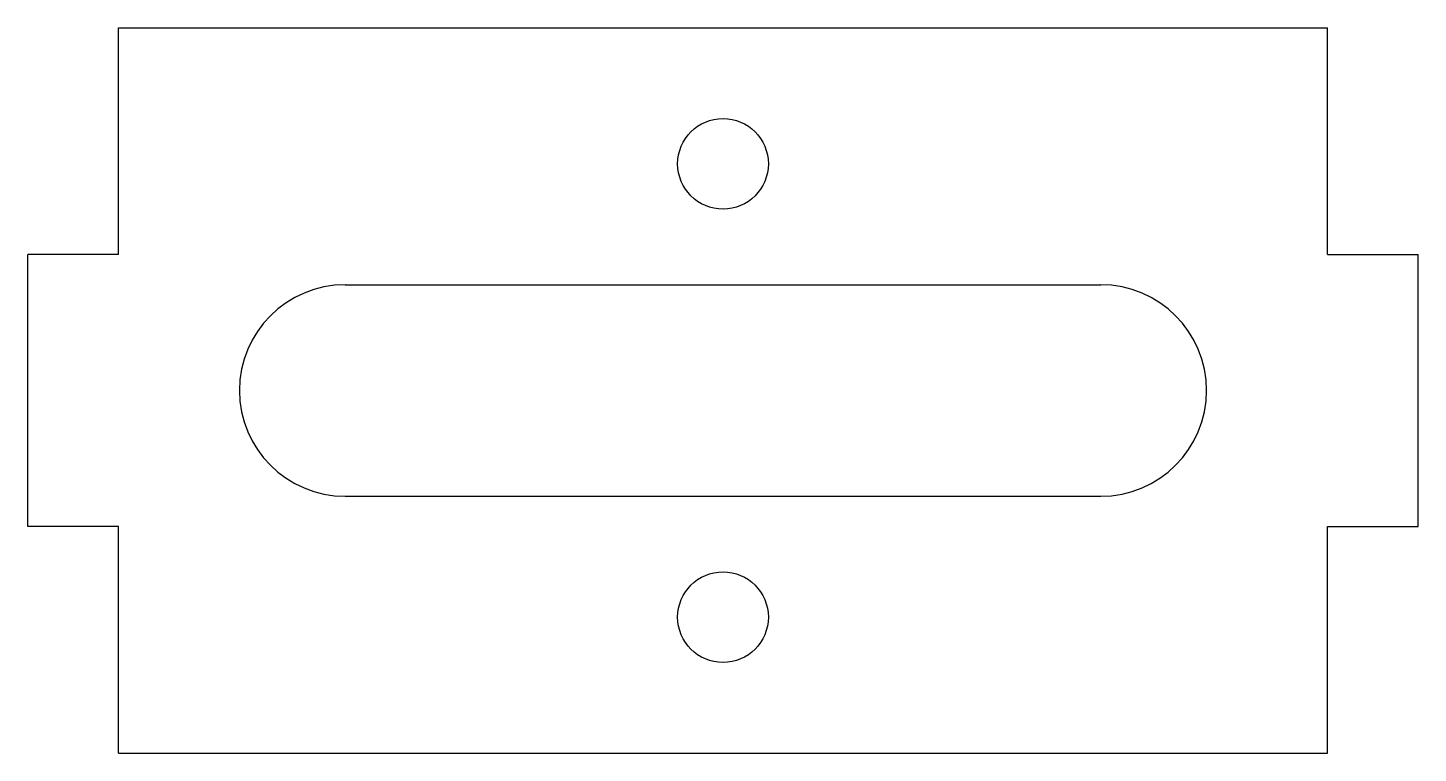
# Model space of a CAD drawing. Extents: x -50.7 to -4.7, y -30.9 to -6.9.
import ezdxf

# ---------------------------------------------------------------- set-up
doc = ezdxf.new("R2010")
doc.units = 0
doc.layers.add('VISIBLE', color=7, linetype='CONTINUOUS')

msp = doc.modelspace()

# ---------------------------------------------------------------- linework, layer by layer
at = {"layer": 'VISIBLE'}
for p, q in [((-47.704, -6.85), (-7.704, -6.85)), ((-47.704, -14.35), (-47.704, -6.85)), ((-7.704, -14.35), (-7.704, -6.85)), ((-47.704, -14.35), (-50.704, -14.35)), ((-50.704, -23.35), (-50.704, -14.35)), ((-7.704, -14.35), (-4.704, -14.35)), ((-4.704, -23.35), (-4.704, -14.35)), ((-40.204, -15.35), (-15.204, -15.35)), ((-40.204, -22.35), (-15.204, -22.35)), ((-47.704, -23.35), (-50.704, -23.35)), ((-47.704, -30.85), (-47.704, -23.35)), ((-7.704, -30.85), (-7.704, -23.35)), ((-7.704, -23.35), (-4.704, -23.35)), ((-47.704, -30.85), (-7.704, -30.85))]:
    msp.add_line(p, q, dxfattribs=at)
for centre in [(-27.704, -11.35), (-27.704, -26.35)]:
    msp.add_circle(centre, 1.5, dxfattribs=at)
for centre, start, end in [((-40.204, -18.85), 90, 270), ((-15.204, -18.85), 270, 90)]:
    msp.add_arc(centre, 3.5, start, end, dxfattribs=at)

doc.saveas('drawing.dxf')
